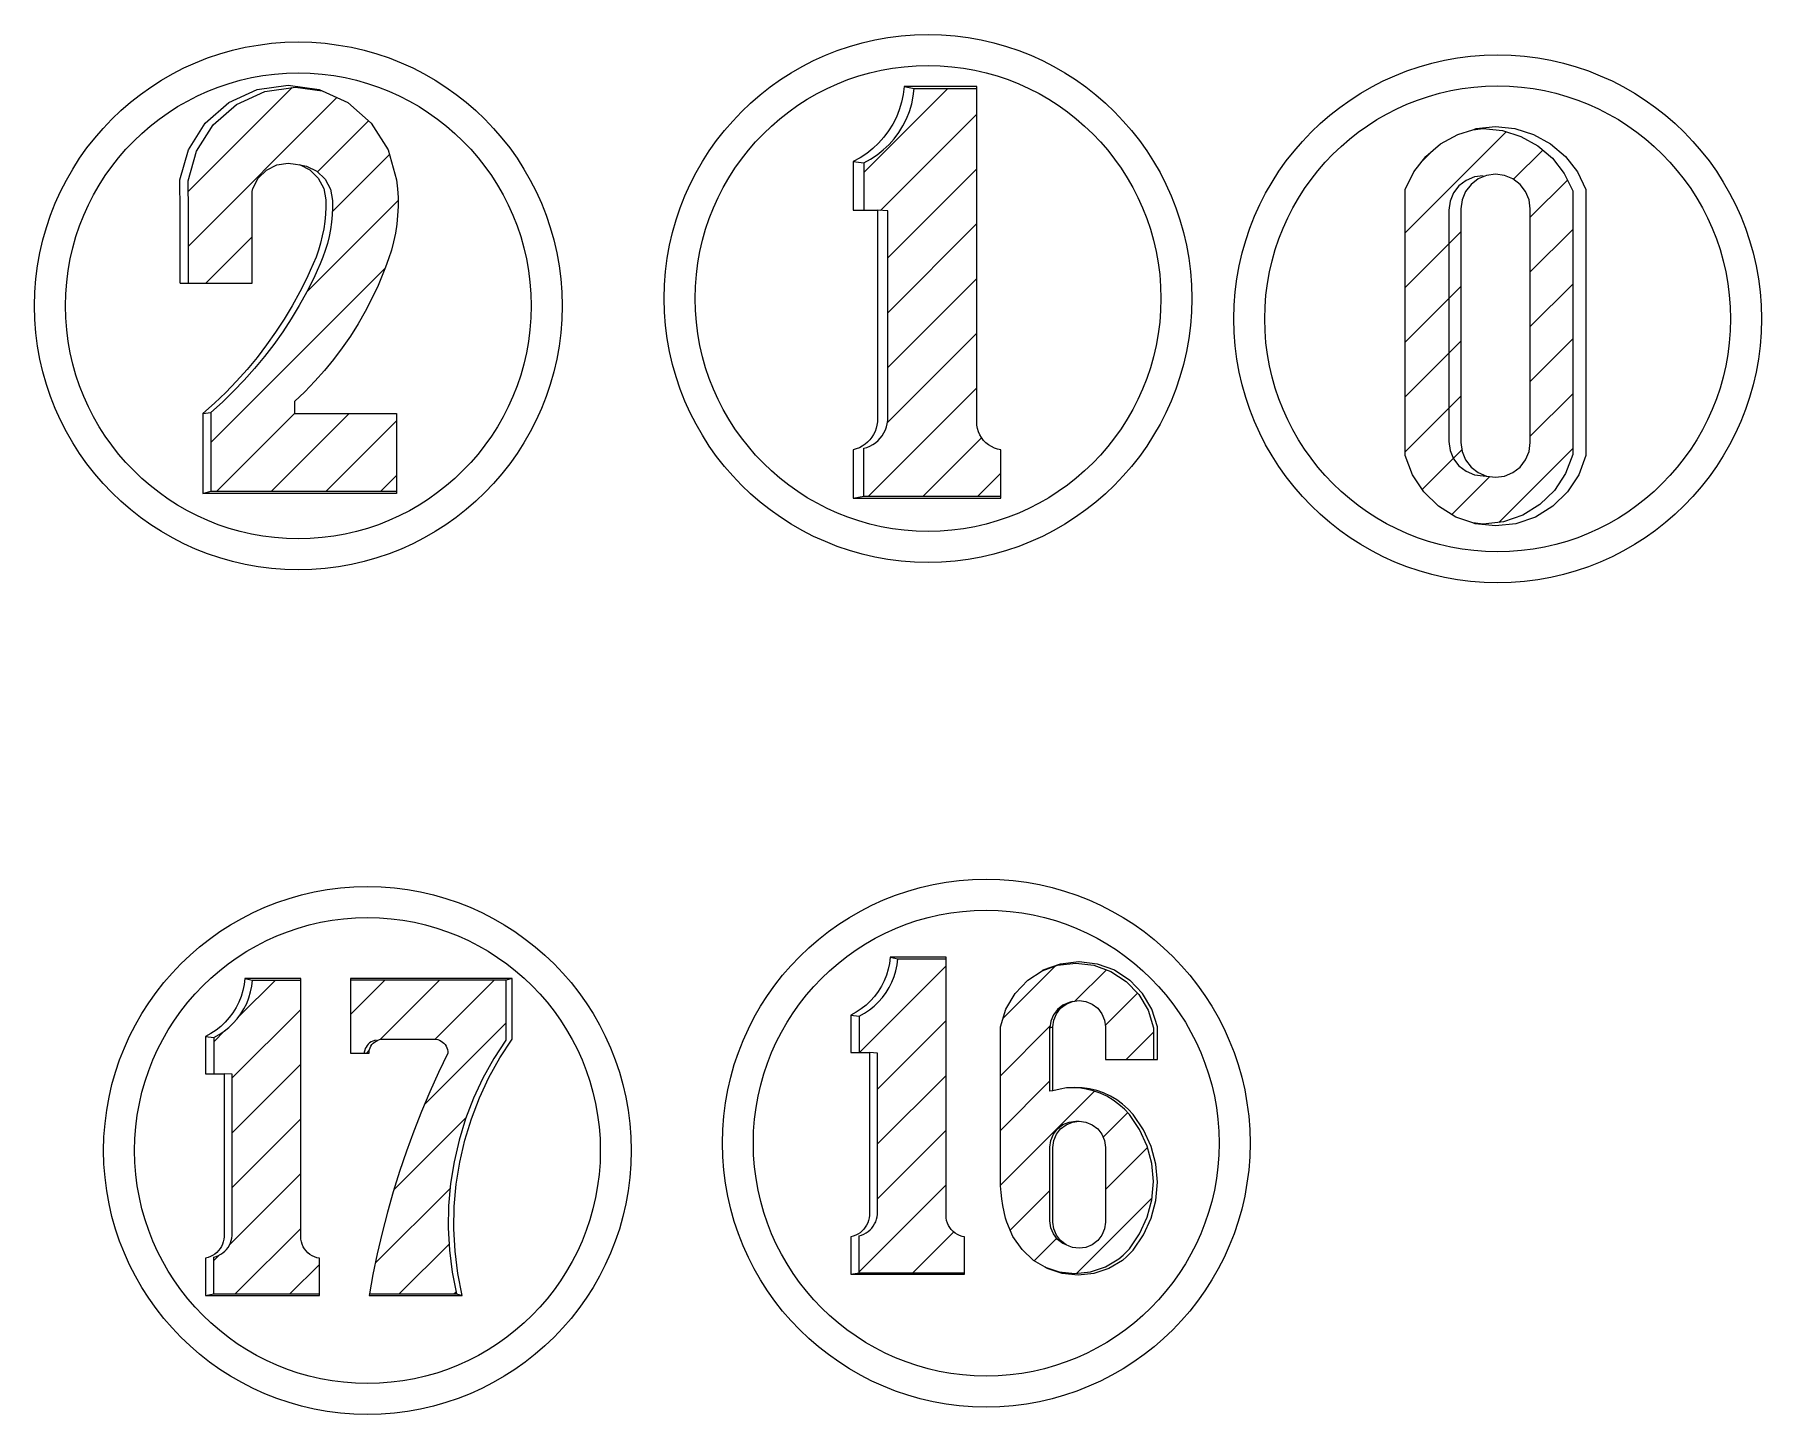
# Model space of a CAD drawing. Header units: inches. Extents: x 9 to 3530, y 10 to 1401.
# Drawn here: x 3110.3 to 3161.7, y 1359.6 to 1400.6 of the extents above; entities that cross this region are included whole.
import ezdxf

# ---------------------------------------------------------------- set-up
doc = ezdxf.new("R2010")
doc.units = ezdxf.units.IN
doc.header["$MEASUREMENT"] = 0
pattern_1 = [(45, (2389.0912, 1938.073), (-0.8148213, 0.8148213), [])]

msp = doc.modelspace()

# ---------------------------------------------------------------- hatches: boundary and pattern name
at = {"lineweight": 20}
h = msp.add_hatch(dxfattribs=at)
h.set_pattern_fill('ANSI31', color=256, scale=9.218651)
h.set_pattern_definition([(45, (2389.0912, 1938.073), (-0.8148213, 0.8148213), [])])
h.paths.add_polyline_path([(3121.05, 1389.348), (3118.011, 1389.348), (3118.011, 1389.705), (3118.321, 1390.001), (3118.619, 1390.31), (3118.903, 1390.63), (3119.175, 1390.962), (3119.432, 1391.305), (3119.675, 1391.658), (3119.904, 1392.021), (3120.117, 1392.393), (3120.315, 1392.773), (3120.497, 1393.161), (3120.662, 1393.557), (3120.718, 1393.711), (3120.812, 1393.958), (3120.893, 1394.211), (3120.96, 1394.467), (3121.014, 1394.726), (3121.054, 1394.988), (3121.081, 1395.252), (3121.094, 1395.516), (3121.093, 1395.781), (3121.078, 1396.046), (3121.05, 1396.309), (3120.794, 1397.206), (3120.295, 1397.993), (3119.593, 1398.607), (3118.831, 1398.957), (3118.035, 1399.072), (3117.121, 1398.94), (3116.282, 1398.554), (3115.587, 1397.947), (3115.093, 1397.167), (3114.84, 1396.279), (3114.848, 1395.356), (3114.848, 1393.232), (3116.75, 1393.232), (3116.75, 1396.024), (3116.929, 1396.36), (3117.176, 1396.6), (3117.483, 1396.754), (3117.823, 1396.807), (3118.035, 1396.772), (3118.163, 1396.754), (3118.168, 1396.751), (3118.371, 1396.719), (3118.676, 1396.567), (3118.92, 1396.329), (3119.08, 1396.029), (3119.141, 1395.694), (3119.141, 1395.478), (3119.131, 1395.263), (3119.11, 1395.048), (3119.079, 1394.835), (3119.038, 1394.623), (3118.987, 1394.414), (3118.925, 1394.207), (3118.854, 1394.004), (3118.773, 1393.804), (3118.682, 1393.608), (3118.581, 1393.385), (3118.373, 1392.973), (3118.151, 1392.569), (3117.913, 1392.174), (3117.661, 1391.788), (3117.394, 1391.411), (3117.114, 1391.045), (3116.82, 1390.69), (3116.513, 1390.346), (3116.193, 1390.013), (3115.861, 1389.693), (3115.518, 1389.386), (3115.518, 1387.035), (3121.05, 1387.035)])
h = msp.add_hatch(dxfattribs=at)
h.set_pattern_fill('ANSI31', color=256, scale=9.218651)
h.set_pattern_definition([(45, (2389.0912, 1938.073), (-0.8148213, 0.8148213), [])])
h.paths.add_polyline_path([(3138.858, 1388.322), (3138.767, 1388.365), (3138.682, 1388.418), (3138.604, 1388.481), (3138.535, 1388.553), (3138.474, 1388.633), (3138.423, 1388.719), (3138.382, 1388.81), (3138.353, 1388.906), (3138.335, 1389.005), (3138.329, 1389.105), (3138.329, 1399.03), (3136.467, 1399.03), (3136.439, 1398.798), (3136.392, 1398.57), (3136.325, 1398.346), (3136.238, 1398.129), (3136.133, 1397.92), (3136.011, 1397.721), (3135.872, 1397.534), (3135.717, 1397.359), (3135.547, 1397.199), (3135.364, 1397.054), (3135.169, 1396.925), (3134.964, 1396.813), (3134.964, 1395.407), (3135.369, 1395.407), (3135.678, 1395.385), (3135.678, 1389.144), (3135.665, 1389.048), (3135.642, 1388.953), (3135.609, 1388.861), (3135.567, 1388.774), (3135.516, 1388.691), (3135.456, 1388.614), (3135.389, 1388.544), (3135.314, 1388.481), (3135.234, 1388.427), (3135.148, 1388.381), (3135.058, 1388.344), (3134.964, 1388.318), (3134.964, 1386.889), (3139.05, 1386.889), (3139.05, 1388.27), (3138.952, 1388.291)])
h = msp.add_hatch(dxfattribs=at)
h.set_pattern_fill('ANSI31', color=256, scale=9.218651, angle=180)
h.set_pattern_definition([(225, (2389.0912, 1938.073), (0.8148213, -0.8148213), [])])
h.paths.add_polyline_path([(3156.081, 1388.136), (3156.081, 1395.983), (3155.827, 1396.498), (3155.475, 1396.951), (3155.039, 1397.325), (3154.536, 1397.603), (3153.988, 1397.775), (3153.417, 1397.833), (3153.103, 1397.801), (3152.655, 1397.661), (3152.147, 1397.38), (3151.707, 1397.002), (3151.351, 1396.544), (3151.095, 1396.024), (3151.095, 1388.101), (3151.308, 1387.528), (3151.642, 1387.016), (3152.08, 1386.59), (3152.6, 1386.269), (3153.111, 1386.094), (3153.417, 1386.06), (3154.018, 1386.126), (3154.591, 1386.323), (3155.106, 1386.64), (3155.539, 1387.062), (3155.869, 1387.569)])
h.paths.add_polyline_path([(3152.752, 1395.942), (3153.631, 1396.616), (3154.723, 1396.164), (3154.818, 1395.444), (3154.818, 1387.988), (3153.939, 1387.314), (3153.533, 1387.482), (3153.071, 1387.535), (3152.752, 1388.304)], flags=16)
h = msp.add_hatch(dxfattribs=at)
h.set_pattern_fill('ANSI31', color=256, scale=9.218651)
h.set_pattern_definition(pattern_1)
h.paths.add_polyline_path([(3137.821, 1364.875), (3137.752, 1364.908), (3137.686, 1364.949), (3137.626, 1364.998), (3137.573, 1365.053), (3137.526, 1365.114), (3137.487, 1365.181), (3137.455, 1365.251), (3137.433, 1365.325), (3137.419, 1365.401), (3137.415, 1365.478), (3137.415, 1373.118), (3135.981, 1373.118), (3135.96, 1372.939), (3135.923, 1372.763), (3135.871, 1372.591), (3135.805, 1372.424), (3135.724, 1372.263), (3135.63, 1372.11), (3135.523, 1371.966), (3135.403, 1371.832), (3135.273, 1371.708), (3135.132, 1371.596), (3134.982, 1371.497), (3134.824, 1371.411), (3134.824, 1370.329), (3135.136, 1370.329), (3135.374, 1370.312), (3135.374, 1365.508), (3135.364, 1365.434), (3135.346, 1365.361), (3135.321, 1365.29), (3135.288, 1365.223), (3135.249, 1365.159), (3135.203, 1365.1), (3135.151, 1365.046), (3135.094, 1364.998), (3135.032, 1364.956), (3134.966, 1364.92), (3134.896, 1364.892), (3134.824, 1364.872), (3134.824, 1363.772), (3137.97, 1363.772), (3137.97, 1364.835), (3137.894, 1364.851)])
h = msp.add_hatch(dxfattribs=at)
h.set_pattern_fill('ANSI31', color=256, scale=9.218651)
h.set_pattern_definition(pattern_1)
h.paths.add_polyline_path([(3142.875, 1368.477), (3142.728, 1368.638), (3142.566, 1368.784), (3142.39, 1368.913), (3142.203, 1369.024), (3142.005, 1369.117), (3141.8, 1369.189), (3141.588, 1369.24), (3141.372, 1369.271), (3141.154, 1369.28), (3141.005, 1369.271), (3140.813, 1369.24), (3140.6, 1369.185), (3140.51, 1369.178), (3140.51, 1371.065), (3140.536, 1371.265), (3140.614, 1371.452), (3140.737, 1371.612), (3140.897, 1371.735), (3141.084, 1371.813), (3141.179, 1371.846), (3141.381, 1371.872), (3141.584, 1371.846), (3141.772, 1371.768), (3141.934, 1371.643), (3142.058, 1371.482), (3142.136, 1371.293), (3142.163, 1371.091), (3142.163, 1370.119), (3143.592, 1370.119), (3143.592, 1371.065), (3143.431, 1371.584), (3143.157, 1372.052), (3142.782, 1372.445), (3142.327, 1372.742), (3141.816, 1372.927), (3141.284, 1372.989), (3141.277, 1372.989), (3140.737, 1372.927), (3140.276, 1372.76), (3139.854, 1372.485), (3139.476, 1372.088), (3139.198, 1371.615), (3139.036, 1371.091), (3139.036, 1366.549), (3139.041, 1366.355), (3139.054, 1366.161), (3139.075, 1365.968), (3139.105, 1365.776), (3139.143, 1365.585), (3139.19, 1365.397), (3139.224, 1365.28), (3139.407, 1364.845), (3139.678, 1364.459), (3140.025, 1364.138), (3140.372, 1363.933), (3140.787, 1363.796), (3141.252, 1363.746), (3141.717, 1363.796), (3142.161, 1363.943), (3142.563, 1364.18), (3142.689, 1364.296), (3142.875, 1364.486), (3143.181, 1364.931), (3143.407, 1365.421), (3143.545, 1365.944), (3143.592, 1366.482), (3143.545, 1367.02), (3143.407, 1367.542), (3143.181, 1368.032)])
h.paths.add_polyline_path([(3140.536, 1367.71), (3140.614, 1367.897), (3140.737, 1368.057), (3140.897, 1368.18), (3141.084, 1368.258), (3141.284, 1368.284), (3141.381, 1368.282), (3141.584, 1368.256), (3141.772, 1368.178), (3141.934, 1368.053), (3142.058, 1367.892), (3142.136, 1367.703), (3142.163, 1367.501), (3142.163, 1365.28), (3142.136, 1365.078), (3142.058, 1364.889), (3141.934, 1364.727), (3141.772, 1364.603), (3141.584, 1364.525), (3141.381, 1364.499), (3141.179, 1364.525), (3141.084, 1364.563), (3140.99, 1364.603), (3140.897, 1364.641), (3140.737, 1364.764), (3140.614, 1364.924), (3140.536, 1365.111), (3140.51, 1365.311), (3140.51, 1367.51)], flags=16)
h = msp.add_hatch(dxfattribs=at)
h.set_pattern_fill('ANSI31', color=256, scale=9.218651)
h.set_pattern_definition(pattern_1)
h.paths.add_polyline_path([(3118.601, 1364.241), (3118.531, 1364.274), (3118.466, 1364.315), (3118.406, 1364.364), (3118.352, 1364.419), (3118.306, 1364.48), (3118.266, 1364.546), (3118.235, 1364.617), (3118.213, 1364.691), (3118.199, 1364.766), (3118.194, 1364.843), (3118.194, 1372.484), (3116.761, 1372.484), (3116.739, 1372.305), (3116.703, 1372.129), (3116.651, 1371.957), (3116.585, 1371.79), (3116.504, 1371.629), (3116.41, 1371.476), (3116.303, 1371.332), (3116.183, 1371.198), (3116.053, 1371.074), (3115.912, 1370.962), (3115.762, 1370.863), (3115.604, 1370.777), (3115.604, 1369.695), (3115.916, 1369.695), (3116.154, 1369.678), (3116.154, 1364.874), (3116.144, 1364.799), (3116.126, 1364.727), (3116.101, 1364.656), (3116.068, 1364.589), (3116.029, 1364.525), (3115.983, 1364.466), (3115.931, 1364.412), (3115.874, 1364.363), (3115.811, 1364.322), (3115.745, 1364.286), (3115.676, 1364.258), (3115.604, 1364.238), (3115.604, 1363.138), (3118.75, 1363.138), (3118.75, 1364.201), (3118.674, 1364.217)])
h = msp.add_hatch(dxfattribs=at)
h.set_pattern_fill('ANSI31', color=256, scale=9.218651)
h.set_pattern_definition(pattern_1)
h.paths.add_polyline_path([(3122.656, 1366.423), (3122.76, 1367.076), (3122.91, 1367.72), (3123.104, 1368.352), (3123.342, 1368.968), (3123.623, 1369.567), (3123.945, 1370.144), (3124.307, 1370.697), (3124.307, 1372.484), (3119.674, 1372.484), (3119.674, 1370.308), (3120.086, 1370.308), (3120.09, 1370.366), (3120.125, 1370.468), (3120.185, 1370.558), (3120.267, 1370.63), (3120.364, 1370.678), (3120.391, 1370.683), (3120.339, 1370.666), (3120.291, 1370.642), (3120.246, 1370.612), (3120.206, 1370.576), (3120.17, 1370.536), (3120.14, 1370.491), (3120.116, 1370.443), (3120.099, 1370.392), (3120.088, 1370.339), (3120.086, 1370.308), (3120.23, 1370.308), (3120.235, 1370.39), (3120.27, 1370.493), (3120.331, 1370.584), (3120.413, 1370.656), (3120.511, 1370.705), (3120.592, 1370.721), (3120.646, 1370.724), (3122.203, 1370.724), (3122.301, 1370.705), (3122.398, 1370.656), (3122.479, 1370.584), (3122.539, 1370.493), (3122.573, 1370.389), (3122.577, 1370.308), (3122.302, 1369.736), (3122.041, 1369.157), (3121.794, 1368.573), (3121.561, 1367.982), (3121.343, 1367.386), (3121.139, 1366.785), (3120.95, 1366.179), (3120.776, 1365.569), (3120.617, 1364.955), (3120.473, 1364.336), (3120.344, 1363.715), (3120.238, 1363.138), (3122.832, 1363.138), (3122.704, 1363.787), (3122.623, 1364.443), (3122.588, 1365.103), (3122.599, 1365.764)])

# ---------------------------------------------------------------- linework, layer by layer
for p, q in [((3134.964, 1396.813), (3134.964, 1395.407)), ((3134.964, 1386.889), (3139.05, 1386.889)), ((3141.179, 1371.846), (3141.381, 1371.872)), ((3134.824, 1371.411), (3134.824, 1370.329)), ((3115.604, 1370.777), (3115.604, 1369.695)), ((3134.824, 1363.772), (3137.97, 1363.772)), ((3115.604, 1363.138), (3118.75, 1363.138)), ((3120.238, 1363.138), (3122.832, 1363.138))]:
    msp.add_line(p, q, dxfattribs=at)
for points in [[(3114.605, 1393.232), (3114.605, 1395.377), (3114.596, 1396.309), (3114.852, 1397.206), (3115.351, 1397.993), (3116.053, 1398.607), (3116.9, 1398.996), (3117.823, 1399.13), (3118.746, 1398.996), (3118.831, 1398.957), (3119.593, 1398.607), (3120.295, 1397.993), (3120.794, 1397.206), (3121.05, 1396.309), (3121.078, 1396.046), (3121.093, 1395.781), (3121.094, 1395.516), (3121.081, 1395.252), (3121.054, 1394.988), (3121.014, 1394.726), (3120.96, 1394.467), (3120.893, 1394.211), (3120.812, 1393.958), (3120.718, 1393.711), (3120.662, 1393.557), (3120.497, 1393.161), (3120.315, 1392.773), (3120.117, 1392.393), (3119.904, 1392.021), (3119.675, 1391.658), (3119.432, 1391.305), (3119.175, 1390.962), (3118.903, 1390.63), (3118.619, 1390.31), (3118.321, 1390.001), (3118.011, 1389.705), (3118.011, 1389.348), (3121.05, 1389.348), (3121.05, 1387.035), (3121.05, 1386.974), (3115.281, 1386.974)], [(3114.848, 1393.232), (3114.848, 1395.356), (3114.84, 1396.279), (3115.093, 1397.167), (3115.587, 1397.947), (3116.282, 1398.554), (3117.121, 1398.94), (3118.035, 1399.072), (3118.831, 1398.957)], [(3134.648, 1386.828), (3139.05, 1386.828), (3139.05, 1386.889), (3139.05, 1388.27), (3138.952, 1388.291), (3138.858, 1388.322), (3138.767, 1388.365), (3138.682, 1388.418), (3138.604, 1388.481), (3138.535, 1388.553), (3138.474, 1388.633), (3138.423, 1388.719), (3138.382, 1388.81), (3138.353, 1388.906), (3138.335, 1389.005), (3138.329, 1389.105), (3138.329, 1399.03), (3138.329, 1399.088), (3136.166, 1399.088), (3136.138, 1398.854), (3136.09, 1398.623), (3136.022, 1398.397), (3135.935, 1398.178), (3135.829, 1397.967), (3135.705, 1397.767), (3135.565, 1397.577), (3135.408, 1397.401), (3135.237, 1397.239), (3135.052, 1397.092), (3134.856, 1396.962), (3134.648, 1396.85), (3134.648, 1395.407), (3134.964, 1395.407), (3135.369, 1395.407), (3135.369, 1389.105), (3135.356, 1389.007), (3135.333, 1388.912), (3135.3, 1388.819), (3135.257, 1388.731), (3135.206, 1388.647), (3135.145, 1388.57), (3135.077, 1388.499), (3135.002, 1388.435), (3134.921, 1388.38), (3134.834, 1388.334), (3134.743, 1388.297), (3134.648, 1388.27), (3134.648, 1386.828), (3134.964, 1386.889), (3134.964, 1388.318), (3135.058, 1388.344), (3135.148, 1388.381), (3135.234, 1388.427), (3135.314, 1388.481), (3135.389, 1388.544), (3135.456, 1388.614), (3135.516, 1388.691), (3135.567, 1388.774), (3135.609, 1388.861), (3135.642, 1388.953), (3135.665, 1389.048), (3135.678, 1389.144), (3135.678, 1395.385), (3135.369, 1395.407)], [(3134.648, 1396.85), (3134.964, 1396.813), (3135.169, 1396.925), (3135.364, 1397.054), (3135.547, 1397.199), (3135.717, 1397.359), (3135.872, 1397.534), (3136.011, 1397.721), (3136.133, 1397.92), (3136.238, 1398.129), (3136.325, 1398.346), (3136.392, 1398.57), (3136.439, 1398.798), (3136.467, 1399.03)], [(3136.166, 1399.088), (3136.467, 1399.03), (3138.329, 1399.03)], [(3153.103, 1397.801), (3153.417, 1397.833), (3153.988, 1397.775), (3154.536, 1397.603), (3155.039, 1397.325), (3155.475, 1396.951), (3155.827, 1396.498), (3156.081, 1395.983), (3156.081, 1388.136), (3155.869, 1387.569), (3155.539, 1387.062), (3155.106, 1386.64), (3154.591, 1386.323), (3154.018, 1386.126), (3153.417, 1386.06), (3153.111, 1386.094)], [(3114.605, 1393.232), (3114.848, 1393.232), (3116.75, 1393.232), (3116.75, 1395.962), (3116.768, 1396.056), (3116.929, 1396.36), (3117.176, 1396.6), (3117.483, 1396.754), (3117.823, 1396.807), (3118.035, 1396.772), (3118.163, 1396.754), (3118.168, 1396.751)], [(3118.717, 1396.36), (3118.471, 1396.6), (3118.168, 1396.751), (3118.371, 1396.719), (3118.676, 1396.567), (3118.92, 1396.329), (3119.08, 1396.029), (3119.141, 1395.694), (3119.141, 1395.478), (3119.131, 1395.263), (3119.11, 1395.048), (3119.079, 1394.835), (3119.038, 1394.623), (3118.987, 1394.414), (3118.925, 1394.207), (3118.854, 1394.004), (3118.773, 1393.804), (3118.682, 1393.608), (3118.581, 1393.385), (3118.373, 1392.973), (3118.151, 1392.569), (3117.913, 1392.174), (3117.661, 1391.788), (3117.394, 1391.411), (3117.114, 1391.045), (3116.82, 1390.69), (3116.513, 1390.346), (3116.193, 1390.013), (3115.861, 1389.693), (3115.518, 1389.386)], [(3118.717, 1396.36), (3118.878, 1396.056), (3118.94, 1395.718), (3118.94, 1395.5), (3118.93, 1395.283), (3118.909, 1395.066), (3118.878, 1394.85), (3118.836, 1394.637), (3118.784, 1394.425), (3118.722, 1394.217), (3118.65, 1394.011), (3118.568, 1393.81), (3118.477, 1393.612), (3118.374, 1393.386), (3118.165, 1392.97), (3117.94, 1392.562), (3117.7, 1392.163), (3117.446, 1391.773), (3117.176, 1391.393), (3116.893, 1391.024), (3116.596, 1390.665), (3116.286, 1390.317), (3115.964, 1389.982), (3115.628, 1389.658), (3115.281, 1389.348), (3115.281, 1386.974), (3115.518, 1387.035), (3121.05, 1387.035)], [(3153.417, 1396.431), (3153.152, 1396.396), (3152.906, 1396.294), (3152.694, 1396.131), (3152.531, 1395.919), (3152.429, 1395.673), (3152.394, 1395.408), (3152.394, 1388.518), (3152.429, 1388.253), (3152.531, 1388.007), (3152.694, 1387.795), (3152.906, 1387.632), (3153.152, 1387.53), (3153.417, 1387.495), (3153.785, 1387.453), (3154.052, 1387.489), (3154.301, 1387.592), (3154.515, 1387.756), (3154.679, 1387.97), (3154.783, 1388.219), (3154.818, 1388.486), (3154.818, 1395.444)], [(3154.818, 1395.444), (3154.783, 1395.711), (3154.679, 1395.96), (3154.515, 1396.174), (3154.301, 1396.338), (3154.052, 1396.441), (3153.785, 1396.477), (3153.518, 1396.441), (3153.269, 1396.338), (3153.055, 1396.174), (3152.891, 1395.96), (3152.787, 1395.711), (3152.752, 1395.444), (3152.752, 1388.486), (3152.787, 1388.219), (3152.891, 1387.97), (3153.055, 1387.756), (3153.269, 1387.592), (3153.518, 1387.489), (3153.785, 1387.453)], [(3115.281, 1389.348), (3115.518, 1389.386), (3115.518, 1387.035)], [(3134.581, 1363.725), (3137.97, 1363.725), (3137.97, 1363.772), (3137.97, 1364.835), (3137.894, 1364.851), (3137.821, 1364.875), (3137.752, 1364.908), (3137.686, 1364.949), (3137.626, 1364.998), (3137.573, 1365.053), (3137.526, 1365.114), (3137.487, 1365.181), (3137.455, 1365.251), (3137.433, 1365.325), (3137.419, 1365.401), (3137.415, 1365.478), (3137.415, 1373.118), (3137.415, 1373.163), (3135.749, 1373.163), (3135.728, 1372.982), (3135.691, 1372.804), (3135.639, 1372.631), (3135.572, 1372.462), (3135.49, 1372.3), (3135.395, 1372.145), (3135.287, 1371.999), (3135.166, 1371.864), (3135.034, 1371.739), (3134.892, 1371.626), (3134.741, 1371.526), (3134.581, 1371.439), (3134.581, 1370.329), (3134.824, 1370.329), (3135.136, 1370.329), (3135.136, 1365.478), (3135.126, 1365.403), (3135.108, 1365.329), (3135.083, 1365.258), (3135.05, 1365.19), (3135.01, 1365.125), (3134.964, 1365.066), (3134.911, 1365.011), (3134.853, 1364.962), (3134.791, 1364.92), (3134.724, 1364.884), (3134.654, 1364.856), (3134.581, 1364.835), (3134.581, 1363.725), (3134.824, 1363.772), (3134.824, 1364.872), (3134.896, 1364.892), (3134.966, 1364.92), (3135.032, 1364.956), (3135.094, 1364.998), (3135.151, 1365.046), (3135.203, 1365.1), (3135.249, 1365.159), (3135.288, 1365.223), (3135.321, 1365.29), (3135.346, 1365.361), (3135.364, 1365.434), (3135.374, 1365.508), (3135.374, 1370.312), (3135.136, 1370.329)], [(3134.581, 1371.439), (3134.824, 1371.411), (3134.982, 1371.497), (3135.132, 1371.596), (3135.273, 1371.708), (3135.403, 1371.832), (3135.523, 1371.966), (3135.63, 1372.11), (3135.724, 1372.263), (3135.805, 1372.424), (3135.871, 1372.591), (3135.923, 1372.763), (3135.96, 1372.939), (3135.981, 1373.118)], [(3135.749, 1373.163), (3135.981, 1373.118), (3137.415, 1373.118)], [(3139.143, 1365.585), (3139.105, 1365.776), (3139.075, 1365.968), (3139.054, 1366.161), (3139.041, 1366.355), (3139.036, 1366.549), (3139.036, 1371.091), (3139.198, 1371.615), (3139.476, 1372.088), (3139.854, 1372.485), (3140.276, 1372.76), (3140.313, 1372.784), (3140.829, 1372.971), (3141.374, 1373.034), (3141.381, 1373.034), (3141.919, 1372.971), (3142.434, 1372.784), (3142.894, 1372.485)], [(3140.276, 1372.76), (3140.737, 1372.927), (3141.277, 1372.989), (3141.284, 1372.989), (3141.816, 1372.927), (3142.327, 1372.742), (3142.782, 1372.445), (3143.157, 1372.052), (3143.431, 1371.584), (3143.592, 1371.065), (3143.592, 1370.119)], [(3115.361, 1363.091), (3118.75, 1363.091), (3118.75, 1363.138), (3118.75, 1364.201), (3118.674, 1364.217), (3118.601, 1364.241), (3118.531, 1364.274), (3118.466, 1364.315), (3118.406, 1364.364), (3118.352, 1364.419), (3118.306, 1364.48), (3118.266, 1364.546), (3118.235, 1364.617), (3118.213, 1364.691), (3118.199, 1364.766), (3118.194, 1364.843), (3118.194, 1372.484), (3118.194, 1372.528), (3116.529, 1372.528), (3116.508, 1372.348), (3116.471, 1372.17), (3116.418, 1371.997), (3116.351, 1371.828), (3116.27, 1371.666), (3116.175, 1371.511), (3116.066, 1371.365), (3115.946, 1371.23), (3115.814, 1371.105), (3115.672, 1370.992), (3115.52, 1370.892), (3115.361, 1370.805), (3115.361, 1369.695), (3115.604, 1369.695), (3115.916, 1369.695), (3115.916, 1364.843), (3115.906, 1364.768), (3115.888, 1364.695), (3115.863, 1364.624), (3115.83, 1364.556), (3115.79, 1364.491), (3115.743, 1364.431), (3115.691, 1364.377), (3115.633, 1364.328), (3115.57, 1364.286), (3115.504, 1364.25), (3115.434, 1364.222), (3115.361, 1364.201), (3115.361, 1363.091), (3115.604, 1363.138), (3115.604, 1364.238), (3115.676, 1364.258), (3115.745, 1364.286), (3115.811, 1364.322), (3115.874, 1364.363), (3115.931, 1364.412), (3115.983, 1364.466), (3116.029, 1364.525), (3116.068, 1364.589), (3116.101, 1364.656), (3116.126, 1364.727), (3116.144, 1364.799), (3116.154, 1364.874), (3116.154, 1369.678), (3115.916, 1369.695)], [(3115.361, 1370.805), (3115.604, 1370.777), (3115.762, 1370.863), (3115.912, 1370.962), (3116.053, 1371.074), (3116.183, 1371.198), (3116.303, 1371.332), (3116.41, 1371.476), (3116.504, 1371.629), (3116.585, 1371.79), (3116.651, 1371.957), (3116.703, 1372.129), (3116.739, 1372.305), (3116.761, 1372.484)], [(3116.529, 1372.528), (3116.761, 1372.484), (3118.194, 1372.484)], [(3124.494, 1372.528), (3124.307, 1372.484), (3119.674, 1372.484)], [(3124.307, 1372.484), (3124.307, 1370.697), (3123.945, 1370.144), (3123.623, 1369.567), (3123.342, 1368.968), (3123.104, 1368.352), (3122.91, 1367.72), (3122.76, 1367.076), (3122.656, 1366.423), (3122.599, 1365.764), (3122.588, 1365.103), (3122.623, 1364.443), (3122.704, 1363.787), (3122.832, 1363.138), (3123.003, 1363.091), (3122.875, 1363.746), (3122.792, 1364.408), (3122.757, 1365.075), (3122.768, 1365.743), (3122.826, 1366.408), (3122.931, 1367.067), (3123.082, 1367.717), (3123.278, 1368.355), (3123.519, 1368.978), (3123.802, 1369.583), (3124.128, 1370.166), (3124.494, 1370.724), (3124.494, 1372.528), (3119.674, 1372.528), (3119.674, 1372.484), (3119.674, 1370.308), (3120.086, 1370.308), (3120.23, 1370.308), (3120.233, 1370.362), (3120.244, 1370.416), (3120.261, 1370.467), (3120.285, 1370.516), (3120.316, 1370.561), (3120.352, 1370.602), (3120.393, 1370.638), (3120.438, 1370.668), (3120.487, 1370.692), (3120.538, 1370.71), (3120.592, 1370.721), (3120.646, 1370.724), (3122.167, 1370.724), (3122.221, 1370.721), (3122.274, 1370.71), (3122.325, 1370.692), (3122.374, 1370.668), (3122.418, 1370.638), (3122.459, 1370.602), (3122.494, 1370.561), (3122.524, 1370.515), (3122.548, 1370.467), (3122.564, 1370.415), (3122.574, 1370.362), (3122.577, 1370.308), (3122.302, 1369.736), (3122.041, 1369.157), (3121.794, 1368.573), (3121.561, 1367.982), (3121.343, 1367.386), (3121.139, 1366.785), (3120.95, 1366.179), (3120.776, 1365.569), (3120.617, 1364.955), (3120.473, 1364.336), (3120.344, 1363.715), (3120.238, 1363.138), (3120.23, 1363.091), (3123.003, 1363.091)], [(3141.381, 1371.872), (3141.584, 1371.846), (3141.772, 1371.768), (3141.934, 1371.643), (3142.058, 1371.482), (3142.136, 1371.293), (3142.163, 1371.091), (3142.163, 1370.119), (3143.592, 1370.119), (3143.711, 1370.119), (3143.711, 1371.091), (3143.55, 1371.615), (3143.272, 1372.088), (3142.894, 1372.485)], [(3140.6, 1369.185), (3140.51, 1369.178), (3140.51, 1371.065)], [(3142.8, 1364.255), (3142.988, 1364.447), (3143.297, 1364.896), (3143.525, 1365.392), (3143.664, 1365.919), (3143.711, 1366.462), (3143.664, 1367.006), (3143.525, 1367.533), (3143.297, 1368.028), (3142.988, 1368.477), (3142.839, 1368.64), (3142.676, 1368.787), (3142.498, 1368.918), (3142.309, 1369.03), (3142.11, 1369.123), (3141.902, 1369.196), (3141.688, 1369.248), (3141.47, 1369.279), (3141.25, 1369.288), (3141.03, 1369.275), (3141.005, 1369.271), (3140.813, 1369.24), (3140.6, 1369.185), (3140.6, 1371.091)], [(3120.443, 1370.694), (3120.391, 1370.683), (3120.339, 1370.666), (3120.291, 1370.642), (3120.246, 1370.612), (3120.206, 1370.576), (3120.17, 1370.536), (3120.14, 1370.491), (3120.116, 1370.443), (3120.099, 1370.392), (3120.088, 1370.339), (3120.086, 1370.308)], [(3140.372, 1363.933), (3140.787, 1363.796), (3141.252, 1363.746), (3141.717, 1363.796), (3142.161, 1363.943), (3142.563, 1364.18), (3142.689, 1364.296), (3142.875, 1364.486), (3143.181, 1364.931), (3143.407, 1365.421), (3143.545, 1365.944), (3143.592, 1366.482), (3143.545, 1367.02), (3143.407, 1367.542), (3143.181, 1368.032), (3142.875, 1368.477), (3142.728, 1368.638), (3142.566, 1368.784), (3142.39, 1368.913), (3142.203, 1369.024), (3142.005, 1369.117), (3141.8, 1369.189), (3141.588, 1369.24), (3141.372, 1369.271), (3141.154, 1369.28), (3141.005, 1369.271)], [(3140.99, 1364.603), (3140.829, 1364.727), (3140.704, 1364.889), (3140.626, 1365.078), (3140.6, 1365.28), (3140.6, 1367.501), (3140.626, 1367.703), (3140.704, 1367.892), (3140.829, 1368.053), (3140.99, 1368.178), (3141.179, 1368.256), (3141.381, 1368.282)], [(3142.8, 1364.255), (3142.673, 1364.138), (3142.266, 1363.898), (3141.818, 1363.75), (3141.349, 1363.7), (3140.879, 1363.75), (3140.431, 1363.898), (3140.372, 1363.933), (3140.025, 1364.138), (3139.678, 1364.459), (3139.407, 1364.845), (3139.224, 1365.28), (3139.19, 1365.397), (3139.143, 1365.585)]]:
    msp.add_lwpolyline(points, dxfattribs=at)
for points in [[(3151.707, 1397.002), (3152.147, 1397.38), (3152.655, 1397.661), (3153.103, 1397.801), (3153.208, 1397.834), (3153.785, 1397.893), (3154.362, 1397.834), (3154.915, 1397.661), (3155.423, 1397.38), (3155.863, 1397.002), (3156.219, 1396.544), (3156.475, 1396.024), (3156.475, 1388.101), (3156.262, 1387.528), (3155.928, 1387.016), (3155.49, 1386.59), (3154.97, 1386.269), (3154.392, 1386.071), (3153.785, 1386.003), (3153.178, 1386.071), (3153.111, 1386.094), (3152.6, 1386.269), (3152.08, 1386.59), (3151.642, 1387.016), (3151.308, 1387.528), (3151.095, 1388.101), (3151.095, 1396.024), (3151.351, 1396.544)], [(3140.6, 1371.091), (3140.626, 1371.293), (3140.704, 1371.482), (3140.829, 1371.643), (3140.99, 1371.768), (3141.179, 1371.846), (3141.084, 1371.813), (3140.897, 1371.735), (3140.737, 1371.612), (3140.614, 1371.452), (3140.536, 1371.265), (3140.51, 1371.065)], [(3141.934, 1364.727), (3141.772, 1364.603), (3141.584, 1364.525), (3141.381, 1364.499), (3141.179, 1364.525), (3141.084, 1364.563), (3140.99, 1364.603), (3140.897, 1364.641), (3140.737, 1364.764), (3140.614, 1364.924), (3140.536, 1365.111), (3140.51, 1365.311), (3140.51, 1367.51), (3140.536, 1367.71), (3140.614, 1367.897), (3140.737, 1368.057), (3140.897, 1368.18), (3141.084, 1368.258), (3141.284, 1368.284), (3141.381, 1368.282), (3141.584, 1368.256), (3141.772, 1368.178), (3141.934, 1368.053), (3142.058, 1367.892), (3142.136, 1367.703), (3142.163, 1367.501), (3142.163, 1365.28), (3142.136, 1365.078), (3142.058, 1364.889)]]:
    msp.add_lwpolyline(points, close=True, dxfattribs=at)
for centre, radius in [((3118.123, 1392.556), 7.858), ((3136.879, 1392.777), 7.858), ((3136.879, 1392.777), 6.936), ((3153.845, 1392.169), 7.858), ((3118.123, 1392.556), 6.936), ((3153.845, 1392.169), 6.936), ((3138.612, 1367.629), 7.858), ((3120.182, 1367.409), 7.858), ((3138.612, 1367.629), 6.936), ((3120.182, 1367.409), 6.936)]:
    msp.add_circle(centre, radius, dxfattribs=at)

doc.saveas('drawing.dxf')
